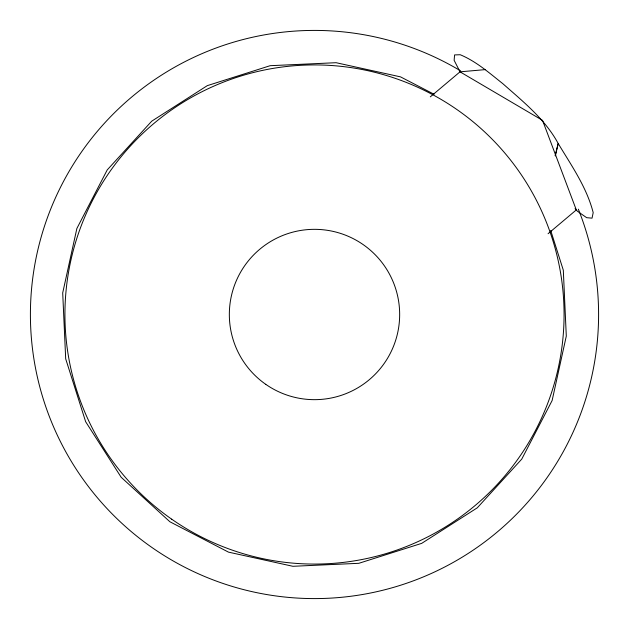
<?xml version="1.0" encoding="UTF-8"?>
<svg xmlns="http://www.w3.org/2000/svg" width="629" height="629" viewBox="0 0 629 629"><rect width="100%" height="100%" fill="white"/><g stroke="black" fill="none" stroke-linecap="round" stroke-linejoin="round"><path stroke-width="0.94" d="M555.368 155.921L558.182 143.483C544.989 119.101 523.257 101.756 502.854 83.696C489.393 73.05 476.247 61.39 460.224 54.731L454.586 54.927L454.138 60.313L460.019 71.832L542.536 120.359L576.306 209.929L548.071 233.705M555.132 155.638L558.182 143.483C571.447 165.569 586.755 187.363 593.194 212.641L592.046 218.161L586.66 217.681L577.406 211.234L575.087 208.482M430.299 96.858L460.019 71.832L485.211 69.622M434.112 94.279L400.524 76.872L336.09 62.703L270.179 65.691L207.295 85.646L151.715 121.185L107.229 169.909L76.872 228.476L62.703 292.91L65.691 358.821L85.646 421.705L121.185 477.285L169.909 521.771L228.476 552.128L292.91 566.297L358.821 563.309L421.705 543.354L477.285 507.815L521.771 459.091L552.128 400.524L566.297 336.09L563.309 270.179L550.689 230.418M578.342 209.174A284.088 284.088 0 0 1 335.233 597.833A284.088 284.088 0 0 1 38.133 248.699A284.088 284.088 0 0 1 460.68 70.912M171.709 519.184A249.571 249.571 0 0 0 563.159 335.815A249.571 249.571 0 0 0 208.631 88.492A249.571 249.571 0 0 0 171.709 519.184M265.776 384.343A85.159 85.159 0 0 0 399.352 321.773A85.159 85.159 0 0 0 278.372 237.377A85.159 85.159 0 0 0 265.776 384.343"/></g></svg>
